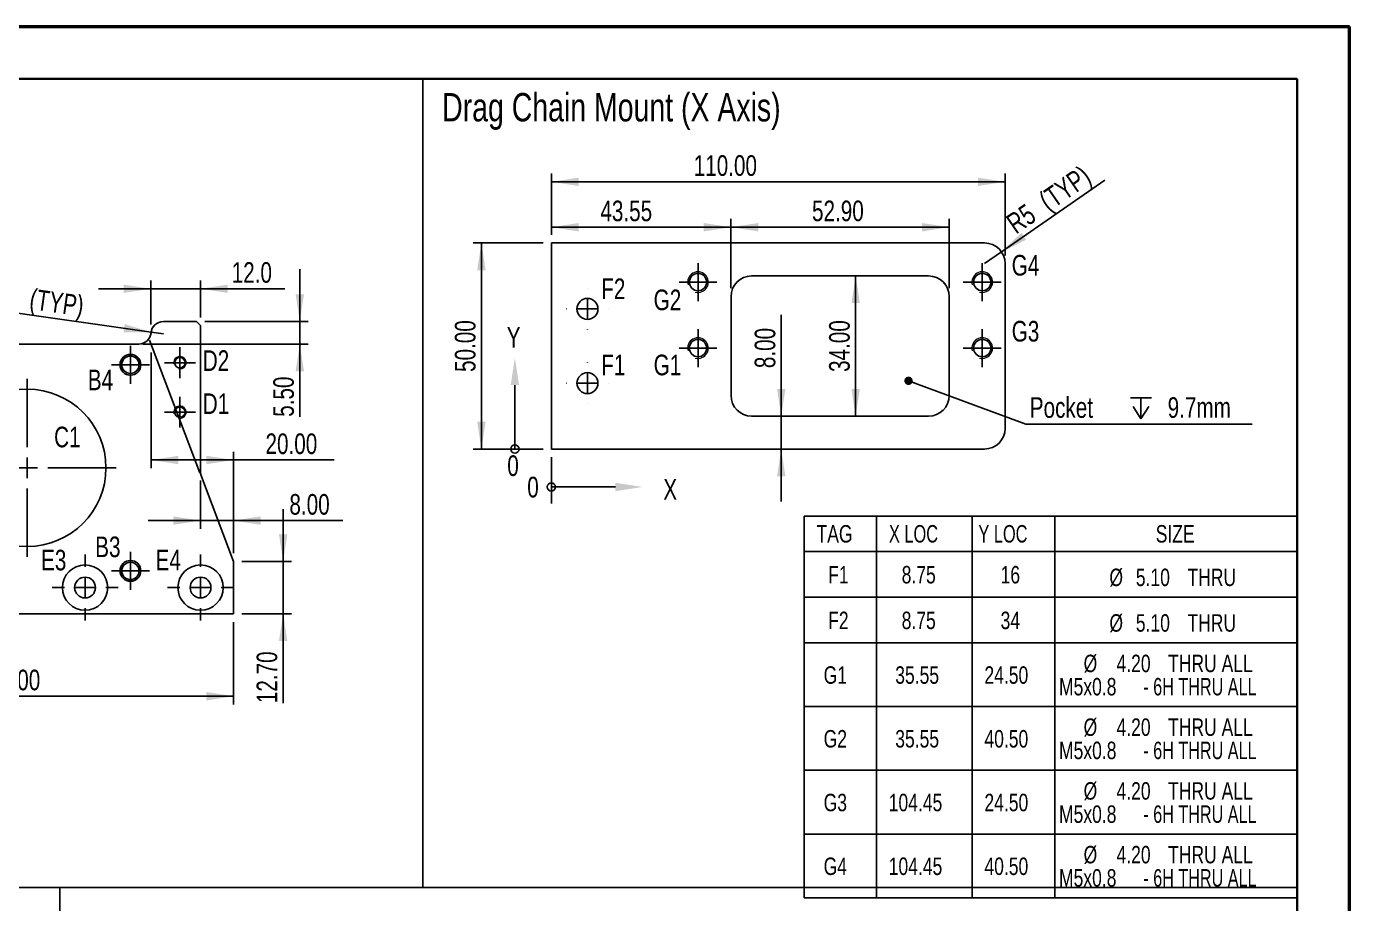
# Model space of a CAD drawing. Header units: millimetres. Extents: x 0 to 279, y 0 to 216.
# Drawn here: x 119 to 279.4, y 109.5 to 215.9 of the extents above; entities that cross this region are included whole.
import ezdxf

# ---------------------------------------------------------------- set-up
doc = ezdxf.new("R2010")
doc.units = ezdxf.units.MM
doc.layers.add('DIM', color=1, linetype='Continuous')
doc.layers.add('PAGE_BORDER', color=7, linetype='Continuous')
doc.styles.add('SLDTEXTSTYLE0', font='TXT', dxfattribs={"width": 0.75})
doc.styles.add('SLDTEXTSTYLE1', font='TXT', dxfattribs={"width": 0.7})
doc.styles.add('SLDTEXTSTYLE2', font='TXT', dxfattribs={"width": 0.692308})
doc.dimstyles.new('SLDDIMSTYLE0', dxfattribs={"dimtxt": 2.5, "dimasz": 3.302, "dimexe": 0, "dimexo": 0.0625, "dimtad": 1, "dimlfac": 2, "dimrnd": 1e-09, "dimzin": 4, "dimdsep": 46, "dimtxsty": 'SLDTEXTSTYLE0', "dimsah": 1, "dimcen": 0.09, "dimadec": 0, "dimazin": 1, "dimtfac": 1, "dimtofl": 0, "dimtmove": 0, "dimatfit": 3, "dimfxl": 0, "dimfrac": 2, "dimtolj": 1, "dimtzin": 12, "dimarcsym": 0})
doc.dimstyles.new('SLDDIMSTYLE1', dxfattribs={"dimtxt": 2.5, "dimasz": 3.302, "dimexe": 0, "dimexo": 0.0625, "dimtad": 1, "dimlfac": 2, "dimrnd": 1e-09, "dimzin": 4, "dimdsep": 46, "dimtxsty": 'SLDTEXTSTYLE0', "dimsah": 1, "dimcen": 0.09, "dimadec": 0, "dimazin": 1, "dimtfac": 1, "dimtmove": 0, "dimatfit": 0, "dimfxl": 0, "dimfrac": 2, "dimtolj": 1, "dimtzin": 12, "dimarcsym": 0})
doc.dimstyles.new('SLDDIMSTYLE2', dxfattribs={"dimtxt": 2.5, "dimasz": 3.302, "dimexe": 0, "dimexo": 0.0625, "dimtad": 1, "dimdec": 1, "dimlfac": 2, "dimrnd": 1e-09, "dimzin": 4, "dimdsep": 46, "dimtxsty": 'SLDTEXTSTYLE0', "dimsah": 1, "dimcen": 0.09, "dimadec": 0, "dimazin": 1, "dimtfac": 1, "dimtdec": 1, "dimtmove": 0, "dimatfit": 0, "dimfxl": 0, "dimfrac": 2, "dimtolj": 1, "dimtzin": 12, "dimarcsym": 0})
doc.dimstyles.new('SLDDIMSTYLE3', dxfattribs={"dimtxt": 2.5, "dimasz": 3.302, "dimexe": 0, "dimexo": 0.0625, "dimtad": 1, "dimdec": 0, "dimlfac": 2, "dimrnd": 1e-09, "dimzin": 12, "dimdsep": 46, "dimtxsty": 'SLDTEXTSTYLE0', "dimsah": 1, "dimcen": 0, "dimadec": 0, "dimazin": 3, "dimtfac": 1, "dimtdec": 0, "dimtofl": 0, "dimtmove": 0, "dimatfit": 3, "dimfxl": 0, "dimfrac": 2, "dimtolj": 1, "dimtzin": 12, "dimarcsym": 0})
doc.dimstyles.new('SLDDIMSTYLE4', dxfattribs={"dimtxt": 2.5, "dimasz": 3.302, "dimexe": 0, "dimexo": 0.0625, "dimtad": 1, "dimlfac": 2, "dimrnd": 1e-09, "dimzin": 12, "dimdsep": 46, "dimtxsty": 'SLDTEXTSTYLE0', "dimsah": 1, "dimcen": 0.09, "dimadec": 0, "dimazin": 3, "dimtfac": 1, "dimtofl": 0, "dimtmove": 0, "dimatfit": 3, "dimfxl": 0, "dimfrac": 2, "dimtolj": 1, "dimtzin": 12, "dimarcsym": 0})
doc.dimstyles.new('SLDDIMSTYLE5', dxfattribs={"dimtxt": 0.18, "dimasz": 1.016, "dimexe": 0, "dimexo": 0.0625, "dimgap": 0, "dimtad": 0, "dimtih": 1, "dimtoh": 1, "dimdec": 0, "dimrnd": 1e-09, "dimzin": 0, "dimdsep": 46, "dimtxsty": 'Standard', "dimblk1": 'DOT', "dimblk2": 'DOT', "dimsah": 1, "dimcen": 0.09, "dimadec": 0, "dimazin": 0, "dimtfac": 1.016, "dimtdec": 0, "dimtofl": 0, "dimtmove": 0, "dimatfit": 3, "dimldrblk": 'DOT', "dimfxl": 0, "dimfrac": 2, "dimtolj": 1, "dimtzin": 0, "dimarcsym": 0})

# ---------------------------------------------------------------- blocks, each defined once
blk = doc.blocks.new('SW_TABLEANNOTATION_1')
at = {"layer": 'PAGE_BORDER', "color": 0}
for p, q in [((0, 0), (0, -46.29)), ((59.75, 0), (0, 0)), ((8.75, 0), (8.75, -4.3)), ((20.35, 0), (20.35, -4.3)), ((30.39, 0), (30.39, -4.3)), ((59.75, -46.29), (59.75, 0)), ((0, -4.3), (59.75, -4.3)), ((8.75, -4.3), (8.75, -46.29)), ((20.35, -4.3), (20.35, -46.29)), ((30.39, -4.3), (30.39, -46.29)), ((0, -9.83), (59.75, -9.83)), ((0, -15.37), (59.75, -15.37)), ((0, -23.1), (59.75, -23.1)), ((0, -30.83), (59.75, -30.83)), ((0, -38.56), (59.75, -38.56)), ((0, -46.29), (59.75, -46.29))]:
    blk.add_line(p, q, dxfattribs=at)
at = {"layer": 'PAGE_BORDER', "color": 0, "attachment_point": 1}
for s, insert, char_height, style in [('TAG', (1.5, -1.09), 2.117, 'SLDTEXTSTYLE0'), ('X LOC', (10.28, -1.09), 2.117, 'SLDTEXTSTYLE1'), ('Y LOC', (21.12, -1.09), 2.117, 'SLDTEXTSTYLE1'), ('SIZE', (42.61, -1.09), 2.117, 'SLDTEXTSTYLE0'), ('F1', (2.91, -6.05), 2.117, 'SLDTEXTSTYLE0'), ('8.75', (11.82, -6.05), 2.117, 'SLDTEXTSTYLE0'), ('16', (23.81, -6.05), 2.117, 'SLDTEXTSTYLE0'), ('%%c', (37, -6.37), 2.117, 'SLDTEXTSTYLE0'), ('5.10', (40.2, -6.37), 2.117, 'SLDTEXTSTYLE0'), ('THRU', (46.46, -6.37), 2.117, 'SLDTEXTSTYLE0'), ('F2', (2.91, -11.59), 2.117, 'SLDTEXTSTYLE0'), ('8.75', (11.82, -11.59), 2.117, 'SLDTEXTSTYLE0'), ('34', (23.81, -11.59), 2.117, 'SLDTEXTSTYLE0'), ('%%c', (37, -11.9), 2.117, 'SLDTEXTSTYLE0'), ('5.10', (40.2, -11.9), 2.117, 'SLDTEXTSTYLE0'), ('THRU', (46.46, -11.9), 2.117, 'SLDTEXTSTYLE0'), ('%%c', (33.87, -16.81), 2.117, 'SLDTEXTSTYLE0'), ('4.20', (37.86, -16.81), 2.117, 'SLDTEXTSTYLE0'), ('THRU ALL', (44.11, -16.81), 2.117, 'SLDTEXTSTYLE0'), ('G1', (2.36, -18.22), 2.117, 'SLDTEXTSTYLE0'), ('35.55', (11.04, -18.22), 2.117, 'SLDTEXTSTYLE0'), ('24.50', (21.85, -18.22), 2.117, 'SLDTEXTSTYLE0'), ('M5x0.8', (30.89, -19.63), 2.117, 'SLDTEXTSTYLE0'), ('- 6H THRU ALL', (41.11, -19.63), 2.1167, 'SLDTEXTSTYLE2'), ('%%c', (33.87, -24.54), 2.117, 'SLDTEXTSTYLE0'), ('4.20', (37.86, -24.54), 2.117, 'SLDTEXTSTYLE0'), ('THRU ALL', (44.11, -24.54), 2.117, 'SLDTEXTSTYLE0'), ('G2', (2.36, -25.95), 2.117, 'SLDTEXTSTYLE0'), ('35.55', (11.04, -25.95), 2.117, 'SLDTEXTSTYLE0'), ('40.50', (21.85, -25.95), 2.117, 'SLDTEXTSTYLE0'), ('M5x0.8', (30.89, -27.36), 2.117, 'SLDTEXTSTYLE0'), ('- 6H THRU ALL', (41.11, -27.36), 2.1167, 'SLDTEXTSTYLE2'), ('G3', (2.36, -33.68), 2.117, 'SLDTEXTSTYLE0'), ('104.45', (10.25, -33.68), 2.117, 'SLDTEXTSTYLE0'), ('24.50', (21.85, -33.68), 2.117, 'SLDTEXTSTYLE0'), ('%%c', (33.87, -32.27), 2.117, 'SLDTEXTSTYLE0'), ('4.20', (37.86, -32.27), 2.117, 'SLDTEXTSTYLE0'), ('THRU ALL', (44.11, -32.27), 2.117, 'SLDTEXTSTYLE0'), ('M5x0.8', (30.89, -35.09), 2.117, 'SLDTEXTSTYLE0'), ('- 6H THRU ALL', (41.11, -35.09), 2.1167, 'SLDTEXTSTYLE2'), ('%%c', (33.87, -40), 2.117, 'SLDTEXTSTYLE0'), ('4.20', (37.86, -40), 2.117, 'SLDTEXTSTYLE0'), ('THRU ALL', (44.11, -40), 2.117, 'SLDTEXTSTYLE0'), ('G4', (2.36, -41.41), 2.117, 'SLDTEXTSTYLE0'), ('104.45', (10.25, -41.41), 2.117, 'SLDTEXTSTYLE0'), ('40.50', (21.85, -41.41), 2.117, 'SLDTEXTSTYLE0'), ('M5x0.8', (30.89, -42.82), 2.117, 'SLDTEXTSTYLE0'), ('- 6H THRU ALL', (41.11, -42.82), 2.1167, 'SLDTEXTSTYLE2')]:
    blk.add_mtext(s, dxfattribs=dict(at, insert=insert, char_height=char_height, style=style))
blk = doc.blocks.new('_D')
at = {"layer": 'DIM'}
for p, q in [((134.14, 176.37), (134.14, 162.32)), ((144.14, 152.02), (144.14, 164.32)), ((134.14, 163.32), (144.14, 163.32)), ((144.14, 163.32), (156.33, 163.32))]:
    blk.add_line(p, q, dxfattribs=at)
for points in [[(134.14, 163.32), (137.44, 162.81), (137.44, 163.83)], [(144.14, 163.32), (140.84, 163.83), (140.84, 162.81)]]:
    blk.add_solid(points, dxfattribs=at)
at = {"layer": 'DIM', "insert": (148.01, 166.54), "char_height": 2.5, "attachment_point": 1, "style": 'SLDTEXTSTYLE0'}
blk.add_mtext('20.00', dxfattribs=at)
blk = doc.blocks.new('_D_4')
at = {"layer": 'DIM'}
for p, q in [((94.14, 143.67), (94.14, 133.67)), ((144.14, 143.67), (144.14, 133.67)), ((94.14, 134.67), (144.14, 134.67))]:
    blk.add_line(p, q, dxfattribs=at)
for points in [[(94.14, 134.67), (97.44, 134.16), (97.44, 135.18)], [(144.14, 134.67), (140.84, 135.18), (140.84, 134.16)]]:
    blk.add_solid(points, dxfattribs=at)
at = {"layer": 'DIM', "insert": (113.04, 137.89), "char_height": 2.5, "attachment_point": 1, "style": 'SLDTEXTSTYLE0'}
blk.add_mtext('100.00', dxfattribs=at)
blk = doc.blocks.new('_D_5')
at = {"layer": 'DIM'}
for p, q in [((140.14, 160.84), (140.14, 154.97)), ((140.14, 155.97), (133.79, 155.97)), ((144.14, 155.97), (140.14, 155.97)), ((144.14, 152.02), (144.14, 156.97)), ((144.14, 155.97), (157.37, 155.97))]:
    blk.add_line(p, q, dxfattribs=at)
for points in [[(140.14, 155.97), (136.84, 156.48), (136.84, 155.46)], [(144.14, 155.97), (147.44, 155.46), (147.44, 156.48)]]:
    blk.add_solid(points, dxfattribs=at)
at = {"layer": 'DIM', "insert": (150.91, 159.19), "char_height": 2.5, "attachment_point": 1, "style": 'SLDTEXTSTYLE0'}
blk.add_mtext('8.00', dxfattribs=at)
blk = doc.blocks.new('_D_6')
at = {"layer": 'DIM'}
for p, q in [((152.17, 180.12), (152.17, 186.47)), ((140.64, 180.12), (153.17, 180.12)), ((152.17, 177.37), (152.17, 180.12)), ((133.64, 177.37), (153.17, 177.37)), ((152.17, 177.37), (152.17, 168.56))]:
    blk.add_line(p, q, dxfattribs=at)
for points in [[(152.17, 180.12), (152.68, 183.42), (151.66, 183.42)], [(152.17, 177.37), (151.66, 174.07), (152.68, 174.07)]]:
    blk.add_solid(points, dxfattribs=at)
at = {"layer": 'DIM', "insert": (148.95, 168.56), "char_height": 2.5, "attachment_point": 1, "rotation": 90, "style": 'SLDTEXTSTYLE0'}
blk.add_mtext('5.50', dxfattribs=at)
blk = doc.blocks.new('_D_7')
at = {"layer": 'DIM'}
for p, q in [((134.13, 179.75), (134.13, 185.08)), ((140.14, 180.62), (140.14, 185.08)), ((134.13, 184.08), (127.78, 184.08)), ((140.14, 184.08), (134.13, 184.08)), ((140.14, 184.08), (150.37, 184.08))]:
    blk.add_line(p, q, dxfattribs=at)
for points in [[(134.13, 184.08), (130.83, 184.59), (130.83, 183.58)], [(140.14, 184.08), (143.44, 183.58), (143.44, 184.59)]]:
    blk.add_solid(points, dxfattribs=at)
at = {"layer": 'DIM', "insert": (143.91, 187.31), "char_height": 2.5, "attachment_point": 1, "style": 'SLDTEXTSTYLE0'}
blk.add_mtext('12.0', dxfattribs=at)
blk = doc.blocks.new('_D_8')
at = {"layer": 'DIM'}
for p, q in [((150.15, 151.02), (150.15, 157.37)), ((145.14, 151.02), (151.15, 151.02)), ((150.15, 144.67), (150.15, 151.02)), ((145.14, 144.67), (151.15, 144.67)), ((150.15, 144.67), (150.15, 133.83))]:
    blk.add_line(p, q, dxfattribs=at)
for points in [[(150.15, 151.02), (150.66, 154.32), (149.64, 154.32)], [(150.15, 144.67), (149.64, 141.37), (150.66, 141.37)]]:
    blk.add_solid(points, dxfattribs=at)
at = {"layer": 'DIM', "insert": (146.93, 133.83), "char_height": 2.5, "attachment_point": 1, "rotation": 90, "style": 'SLDTEXTSTYLE0'}
blk.add_mtext('12.70', dxfattribs=at)
blk = doc.blocks.new('_D_9')
at = {"layer": 'DIM'}
for q in [(114.44, 181.62), (135.63, 178.62)]:
    blk.add_line((134.14, 178.83), q, dxfattribs=at)
blk.add_solid([(134.14, 178.83), (130.95, 179.8), (130.8, 178.79)], dxfattribs=at)
at = {"layer": 'DIM', "char_height": 2.5, "attachment_point": 1, "rotation": 351.9474, "style": 'SLDTEXTSTYLE0'}
for s, insert in [('R3', (114.88, 184.79)), ('(TYP)', (119.65, 184.12))]:
    blk.add_mtext(s, dxfattribs=dict(at, insert=insert))
blk = doc.blocks.new('SW_CENTERMARKSYMBOL_0')
at = {"layer": 'DIM', "color": 0}
for p, q in [((0, 2.5), (0, 4)), ((-2.5, 0), (-4, 0)), ((0, 0), (-1.25, 0)), ((0, 0), (0, 1.25)), ((0, 0), (0, -1.25)), ((0, 0), (1.25, 0)), ((2.5, 0), (4, 0)), ((0, -2.5), (0, -4))]:
    blk.add_line(p, q, dxfattribs=at)
blk = doc.blocks.new('SW_CENTERMARKSYMBOL_2')
at = {"layer": 'DIM', "color": 0}
for p, q in [((0, 2.5), (0, 4)), ((0, 0), (-1.25, 0)), ((0, 0), (0, 1.25)), ((0, 0), (0, -1.25)), ((0, 0), (1.25, 0)), ((2.5, 0), (4, 0)), ((-2.5, 0), (-4, 0)), ((0, -2.5), (0, -4))]:
    blk.add_line(p, q, dxfattribs=at)
blk = doc.blocks.new('SW_CENTERMARKSYMBOL_4')
at = {"layer": 'DIM', "color": 0}
for p, q in [((0, 2.5), (0, 10.7875)), ((0, 0), (-1.25, 0)), ((0, 0), (0, 1.25)), ((0, 0), (0, -1.25)), ((0, 0), (1.25, 0)), ((2.5, 0), (10.7875, 0)), ((-2.5, 0), (-10.7875, 0)), ((0, -2.5), (0, -10.7875))]:
    blk.add_line(p, q, dxfattribs=at)
blk = doc.blocks.new('SW_CENTERMARKSYMBOL_5')
at = {"layer": 'DIM', "color": 0}
for p, q in [((0, 1.25), (0, 2.3)), ((-1.25, 0), (-2.3, 0)), ((0, 0), (-1.25, 0)), ((0, 0), (0, 1.25)), ((0, 0), (0, -1.25)), ((0, 0), (1.25, 0)), ((1.25, 0), (2.3, 0)), ((0, -1.25), (0, -2.3))]:
    blk.add_line(p, q, dxfattribs=at)
blk = doc.blocks.new('SW_CENTERMARKSYMBOL_8')
at = {"layer": 'DIM', "color": 0}
for p, q in [((0, 1.25), (0, 2.3)), ((-1.25, 0), (-2.3, 0)), ((0, 0), (-1.25, 0)), ((0, 0), (0, 1.25)), ((0, 0), (0, -1.25)), ((0, 0), (1.25, 0)), ((1.25, 0), (2.3, 0)), ((0, -1.25), (0, -2.3))]:
    blk.add_line(p, q, dxfattribs=at)
blk = doc.blocks.new('SW_CENTERMARKSYMBOL_9')
at = {"layer": 'DIM', "color": 0}
for p, q in [((0, 1.25), (0, 1.875)), ((-1.25, 0), (-1.875, 0)), ((0, 0), (-1.25, 0)), ((0, 0), (0, 1.25)), ((0, 0), (0, -1.25)), ((0, 0), (1.25, 0)), ((1.25, 0), (1.875, 0)), ((0, -1.25), (0, -1.875))]:
    blk.add_line(p, q, dxfattribs=at)
blk = doc.blocks.new('SW_CENTERMARKSYMBOL_10')
at = {"layer": 'DIM', "color": 0}
for p, q in [((0, 1.25), (0, 1.875)), ((-1.25, 0), (-1.875, 0)), ((0, 0), (-1.25, 0)), ((0, 0), (0, 1.25)), ((0, 0), (0, -1.25)), ((0, 0), (1.25, 0)), ((1.25, 0), (1.875, 0)), ((0, -1.25), (0, -1.875))]:
    blk.add_line(p, q, dxfattribs=at)
blk = doc.blocks.new('_D_10')
at = {"layer": 'DIM'}
for p, q in [((182.66, 190.64), (182.66, 198.06)), ((237.66, 188.14), (237.66, 198.06)), ((182.66, 197.06), (237.66, 197.06))]:
    blk.add_line(p, q, dxfattribs=at)
for points in [[(182.66, 197.06), (185.96, 196.55), (185.96, 197.56)], [(237.66, 197.06), (234.35, 197.56), (234.35, 196.55)]]:
    blk.add_solid(points, dxfattribs=at)
at = {"layer": 'DIM', "insert": (199.91, 200.28), "char_height": 2.5, "attachment_point": 1, "style": 'SLDTEXTSTYLE0'}
blk.add_mtext('110.00', dxfattribs=at)
blk = doc.blocks.new('_D_11')
at = {"layer": 'DIM'}
for p, q in [((181.66, 189.64), (173.18, 189.64)), ((174.18, 189.64), (174.18, 164.64)), ((181.66, 164.64), (173.18, 164.64))]:
    blk.add_line(p, q, dxfattribs=at)
for points in [[(174.18, 189.64), (173.67, 186.34), (174.69, 186.34)], [(174.18, 164.64), (174.69, 167.95), (173.67, 167.95)]]:
    blk.add_solid(points, dxfattribs=at)
at = {"layer": 'DIM', "insert": (170.96, 174), "char_height": 2.5, "attachment_point": 1, "rotation": 90, "style": 'SLDTEXTSTYLE0'}
blk.add_mtext('50.00', dxfattribs=at)
blk = doc.blocks.new('_D_12')
at = {"layer": 'DIM'}
blk.add_line((219.54, 185.64), (219.54, 168.64), dxfattribs=at)
for points in [[(219.54, 185.64), (219.03, 182.34), (220.05, 182.34)], [(219.54, 168.64), (220.05, 171.95), (219.03, 171.95)]]:
    blk.add_solid(points, dxfattribs=at)
at = {"layer": 'DIM', "insert": (216.32, 174), "char_height": 2.5, "attachment_point": 1, "rotation": 90, "style": 'SLDTEXTSTYLE0'}
blk.add_mtext('34.00', dxfattribs=at)
blk = doc.blocks.new('_D_13')
at = {"layer": 'DIM'}
for p, q in [((204.43, 184.14), (204.43, 192.55)), ((230.88, 184.14), (230.88, 192.55)), ((204.43, 191.55), (230.88, 191.55))]:
    blk.add_line(p, q, dxfattribs=at)
for points in [[(204.43, 191.55), (207.73, 191.04), (207.73, 192.06)], [(230.88, 191.55), (227.58, 192.06), (227.58, 191.04)]]:
    blk.add_solid(points, dxfattribs=at)
at = {"layer": 'DIM', "insert": (214.25, 194.78), "char_height": 2.5, "attachment_point": 1, "style": 'SLDTEXTSTYLE0'}
blk.add_mtext('52.90', dxfattribs=at)
blk = doc.blocks.new('_D_14')
at = {"layer": 'DIM'}
for p, q in [((182.66, 190.64), (182.66, 192.55)), ((204.43, 184.14), (204.43, 192.55)), ((204.43, 191.55), (182.66, 191.55))]:
    blk.add_line(p, q, dxfattribs=at)
for points in [[(182.66, 191.55), (185.96, 191.04), (185.96, 192.06)], [(204.43, 191.55), (201.13, 192.06), (201.13, 191.04)]]:
    blk.add_solid(points, dxfattribs=at)
at = {"layer": 'DIM', "insert": (188.6, 194.78), "char_height": 2.5, "attachment_point": 1, "style": 'SLDTEXTSTYLE0'}
blk.add_mtext('43.55', dxfattribs=at)
blk = doc.blocks.new('_D_15')
at = {"layer": 'DIM'}
for p, q in [((210.52, 168.64), (210.52, 180.93)), ((210.52, 168.64), (210.52, 164.64)), ((210.52, 164.64), (210.52, 158.29))]:
    blk.add_line(p, q, dxfattribs=at)
for points in [[(210.52, 168.64), (211.03, 171.95), (210.01, 171.95)], [(210.52, 164.64), (210.01, 161.34), (211.03, 161.34)]]:
    blk.add_solid(points, dxfattribs=at)
at = {"layer": 'DIM', "insert": (207.3, 174.46), "char_height": 2.5, "attachment_point": 1, "rotation": 90, "style": 'SLDTEXTSTYLE0'}
blk.add_mtext('8.00', dxfattribs=at)
blk = doc.blocks.new('_D_16')
at = {"layer": 'DIM'}
for q in [(249.74, 197.26), (235.16, 187.14)]:
    blk.add_line((237.21, 188.57), q, dxfattribs=at)
blk.add_solid([(237.21, 188.57), (240.21, 190.03), (239.63, 190.87)], dxfattribs=at)
at = {"layer": 'DIM', "char_height": 2.5, "attachment_point": 1, "rotation": 34.7413, "style": 'SLDTEXTSTYLE0'}
for s, insert in [('(TYP)', (241.5, 195.43)), ('R5', (237.55, 192.69))]:
    blk.add_mtext(s, dxfattribs=dict(at, insert=insert))
blk = doc.blocks.new('SW_SYMBOL_HOLE_DEPTH')
at = {"layer": 'PAGE_BORDER', "color": 0}
for p, q in [((0, 875), (800, 875)), ((100, 555), (400, 75)), ((400, 875), (400, 75)), ((700, 555), (400, 75))]:
    blk.add_line(p, q, dxfattribs=at)
blk = doc.blocks.new('SW_NOTE_0')
at = {"layer": 'DIM', "color": 0}
blk.add_line((27.45, 0), (0, 0), dxfattribs=at)
at = {"layer": 'DIM', "color": 0, "xscale": 0.003193359375, "yscale": 0.003193359375, "zscale": 0.003193359375}
blk.add_blockref('SW_SYMBOL_HOLE_DEPTH', (12.69, 0.41), dxfattribs=at)
at = {"layer": 'DIM', "color": 0, "char_height": 2.5, "attachment_point": 1, "style": 'SLDTEXTSTYLE0'}
for s, insert in [('Pocket', (0.49, 3.29)), ('9.7mm', (17.2, 3.29))]:
    blk.add_mtext(s, dxfattribs=dict(at, insert=insert))
blk = doc.blocks.new('_DOT')
at = {"color": 0, "linetype": 'ByBlock', "lineweight": -2}
blk.add_line((-0.5, 0), (-1, 0), dxfattribs=at)
at = {"color": 0, "linetype": 'ByBlock', "const_width": 0.5}
blk.add_lwpolyline([(-0.25, 0, 1), (0.25, 0, 1)], format="xyb", close=True, dxfattribs=at)
blk = doc.blocks.new('SW_CENTERMARKSYMBOL_11')
at = {"layer": 'DIM', "color": 0}
for p, q in [((0, 1.25), (0, 2.3)), ((-1.25, 0), (-2.3, 0)), ((0, 0), (-1.25, 0)), ((0, 0), (0, 1.25)), ((0, 0), (0, -1.25)), ((0, 0), (1.25, 0)), ((1.25, 0), (2.3, 0)), ((0, -1.25), (0, -2.3))]:
    blk.add_line(p, q, dxfattribs=at)
blk = doc.blocks.new('SW_CENTERMARKSYMBOL_12')
at = {"layer": 'DIM', "color": 0}
for p, q in [((0, 1.25), (0, 2.3)), ((-1.25, 0), (-2.3, 0)), ((0, 0), (-1.25, 0)), ((0, 0), (0, 1.25)), ((0, 0), (0, -1.25)), ((0, 0), (1.25, 0)), ((1.25, 0), (2.3, 0)), ((0, -1.25), (0, -2.3))]:
    blk.add_line(p, q, dxfattribs=at)
blk = doc.blocks.new('SW_CENTERMARKSYMBOL_13')
at = {"layer": 'DIM', "color": 0}
for p, q in [((0, 1.25), (0, 2.3)), ((-1.25, 0), (-2.3, 0)), ((0, 0), (-1.25, 0)), ((0, 0), (0, 1.25)), ((0, 0), (0, -1.25)), ((0, 0), (1.25, 0)), ((1.25, 0), (2.3, 0)), ((0, -1.25), (0, -2.3))]:
    blk.add_line(p, q, dxfattribs=at)
blk = doc.blocks.new('SW_CENTERMARKSYMBOL_14')
at = {"layer": 'DIM', "color": 0}
for p, q in [((0, 1.25), (0, 2.3)), ((-1.25, 0), (-2.3, 0)), ((0, 0), (-1.25, 0)), ((0, 0), (0, 1.25)), ((0, 0), (0, -1.25)), ((0, 0), (1.25, 0)), ((1.25, 0), (2.3, 0)), ((0, -1.25), (0, -2.3))]:
    blk.add_line(p, q, dxfattribs=at)
blk = doc.blocks.new('SW_CENTERMARKSYMBOL_15')
at = {"layer": 'DIM', "color": 0}
for p, q in [((0, 2.5), (0, 2.525)), ((-2.5, 0), (-2.525, 0)), ((0, 0), (-1.25, 0)), ((0, 0), (0, 1.25)), ((0, 0), (0, -1.25)), ((0, 0), (1.25, 0)), ((2.5, 0), (2.525, 0)), ((0, -2.5), (0, -2.525))]:
    blk.add_line(p, q, dxfattribs=at)
blk = doc.blocks.new('SW_CENTERMARKSYMBOL_16')
at = {"layer": 'DIM', "color": 0}
for p, q in [((0, 2.5), (0, 2.525)), ((-2.5, 0), (-2.525, 0)), ((0, 0), (-1.25, 0)), ((0, 0), (0, 1.25)), ((0, 0), (0, -1.25)), ((0, 0), (1.25, 0)), ((2.5, 0), (2.525, 0)), ((0, -2.5), (0, -2.525))]:
    blk.add_line(p, q, dxfattribs=at)
blk = doc.blocks.new('SW_DATUMORIGIN_1')
at = {"layer": 'DIM', "color": 0}
for p, q in [((-4.42, 1), (-4.42, 8.77)), ((-1, 1), (-6.42, 1)), ((0, 0), (0, -5.59)), ((0, -3.59), (7.77, -3.59))]:
    blk.add_line(p, q, dxfattribs=at)
for centre in [(-4.42, 1), (0, -3.59)]:
    blk.add_circle(centre, 0.5, dxfattribs=at)
for points in [[(-4.42, 12.07), (-4.93, 8.77), (-3.91, 8.77)], [(11.07, -3.59), (7.77, -3.09), (7.77, -4.1)]]:
    blk.add_solid(points, dxfattribs=at)
at = {"layer": 'DIM', "color": 0, "char_height": 2.5, "attachment_point": 1, "style": 'SLDTEXTSTYLE0'}
for s, insert in [('Y', (-5.41, 15.81)), ('0', (-5.34, 0.24)), ('0', (-2.92, -2.36)), ('X', (13.57, -2.64))]:
    blk.add_mtext(s, dxfattribs=dict(at, insert=insert))

msp = doc.modelspace()

# ---------------------------------------------------------------- linework, layer by layer
at = {"color": 7, "linetype": 'Continuous', "lineweight": 50}
for p in [(0, 215.9), (279.4, 0)]:
    msp.add_line(p, (279.4, 215.9), dxfattribs=at)
at = {"color": 7, "linetype": 'Continuous', "lineweight": 25}
for p, q in [((182.655902, 189.643161), (182.655902, 164.643161)), ((235.1559, 189.643161), (182.655902, 189.643161)), ((237.655902, 187.143161), (237.655902, 167.143161)), ((228.380901, 185.643162), (206.930901, 185.643162)), ((204.430902, 183.143161), (204.430902, 171.143161)), ((230.880902, 171.143161), (230.880902, 183.143161)), ((139.639772, 180.120494), (135.629336, 180.120494)), ((140.139771, 179.620493), (139.639772, 180.120494)), ((140.139771, 161.835553), (140.139771, 179.620493)), ((132.639771, 177.370493), (104.139771, 177.370493)), ((206.930901, 168.643161), (228.380901, 168.643161)), ((235.1559, 164.643161), (182.655902, 164.643161)), ((144.139771, 151.020493), (140.237366, 161.303331)), ((144.139771, 144.670494), (144.139771, 151.020493)), ((94.139771, 144.670494), (144.139771, 144.670494))]:
    msp.add_line(p, q, dxfattribs=at)
for centre, radius in [((200.430902, 184.893161), 1.05), ((234.880902, 184.893161), 1.05), ((187.030902, 181.643161), 1.275), ((200.430902, 176.893161), 1.05), ((234.880902, 176.893161), 1.05), ((131.639771, 174.870494), 1.2625), ((131.639771, 174.870494), 1.05), ((137.639771, 175.120494), 0.625), ((187.030902, 172.643161), 1.275), ((119.139771, 162.370494), 9.5375), ((137.639771, 169.120494), 0.625), ((131.639771, 149.870494), 1.2625), ((131.639771, 149.870494), 1.05), ((126.139771, 147.845494), 2.75), ((140.139771, 147.845494), 2.75), ((126.139771, 147.845494), 1.2625), ((140.139771, 147.845494), 1.2625)]:
    msp.add_circle(centre, radius, dxfattribs=at)
for centre, radius, start, end in [((235.155902, 187.143161), 2.5, 360, 90), ((206.930902, 183.143161), 2.5, 90, 180), ((228.380902, 183.143161), 2.5, 0, 90), ((135.629336, 178.620494), 1.5, 90, 175.21980815), ((132.639771, 178.870494), 1.5, 270, 355.21980815), ((206.930902, 171.143161), 2.5, 180, 270), ((228.380902, 171.143161), 2.5, 270, 0), ((235.155902, 167.143161), 2.5, 270, 0), ((141.639771, 161.835553), 1.5, 180, 200.78208637)]:
    msp.add_arc(centre, radius, start, end, dxfattribs=at)
at = {"color": 7, "linetype": 'Continuous', "lineweight": 18}
for centre, radius in [((200.430902, 184.893161), 1.25), ((234.880902, 184.893161), 1.25), ((200.430902, 176.893161), 1.25), ((234.880902, 176.893161), 1.25), ((131.639771, 174.870494), 1.25), ((137.639771, 175.120494), 0.75), ((137.639771, 169.120494), 0.75), ((131.639771, 149.870494), 1.25)]:
    msp.add_arc(centre, radius, 255, 195, dxfattribs=at)
at = {"layer": 'DIM'}
for p, q in [((133.139771, 177.370494), (134.639771, 177.370494)), ((140.059959, 161.770799), (133.962364, 177.837962))]:
    msp.add_line(p, q, dxfattribs=at)
at = {"layer": 'PAGE_BORDER', "lineweight": 35}
for p, q in [((6.35, 209.55), (273.05, 209.55)), ((273.05, 209.55), (273.05, 6.35))]:
    msp.add_line(p, q, dxfattribs=at)
at = {"layer": 'PAGE_BORDER'}
for p, q in [((167.091921, 111.471657), (167.091921, 209.578059)), ((73.391006, 111.471657), (272.978926, 111.471657)), ((123.087346, 30.707932), (123.087346, 111.471657))]:
    msp.add_line(p, q, dxfattribs=at)

# ---------------------------------------------------------------- block references
at = {"layer": 'DIM'}
for name, p in [('SW_CENTERMARKSYMBOL_13', (200.430902, 184.893161)), ('SW_CENTERMARKSYMBOL_12', (234.880902, 184.893161)), ('SW_CENTERMARKSYMBOL_15', (187.030902, 181.643161)), ('SW_DATUMORIGIN_1', (182.655902, 163.643161)), ('SW_CENTERMARKSYMBOL_14', (200.430902, 176.893161)), ('SW_CENTERMARKSYMBOL_11', (234.880902, 176.893161)), ('SW_CENTERMARKSYMBOL_5', (131.639771, 174.870494)), ('SW_CENTERMARKSYMBOL_9', (137.639771, 175.120494)), ('SW_CENTERMARKSYMBOL_16', (187.030902, 172.643161)), ('SW_CENTERMARKSYMBOL_4', (119.139771, 162.370494)), ('SW_CENTERMARKSYMBOL_10', (137.639771, 169.120494)), ('SW_NOTE_0', (240.154206, 167.64486)), ('SW_CENTERMARKSYMBOL_2', (126.139771, 147.845494)), ('SW_CENTERMARKSYMBOL_8', (131.639771, 149.870494)), ('SW_CENTERMARKSYMBOL_0', (140.139771, 147.845494))]:
    msp.add_blockref(name, p, dxfattribs=at)
at = {"layer": 'PAGE_BORDER'}
msp.add_blockref('SW_TABLEANNOTATION_1', (213.296574, 156.517042), dxfattribs=at)

# ---------------------------------------------------------------- texts
at = {"layer": 'DIM', "attachment_point": 1, "style": 'SLDTEXTSTYLE0'}
for s, insert, char_height in [('Drag Chain Mount (X Axis)', (169.42031, 207.824461), 3.43958333), ('G4', (238.451791, 188.18672), 2.5), ('F2', (188.701967, 185.333387), 2.5), ('G2', (195.053396, 183.989685), 2.5), ('G3', (238.451791, 180.18672), 2.5), ('D2', (140.404192, 176.624176), 2.5), ('F1', (188.701967, 176.095819), 2.5), ('G1', (195.053396, 176.095819), 2.5), ('B4', (126.476849, 174.283004), 2.5), ('D1', (140.404192, 171.399858), 2.5), ('C1', (122.385589, 167.359253), 2.5), ('B3', (127.36789, 154.035471), 2.5), ('E3', (120.804282, 152.431413), 2.5), ('E4', (134.688093, 152.431413), 2.5)]:
    msp.add_mtext(s, dxfattribs=dict(at, insert=insert, char_height=char_height))

# ---------------------------------------------------------------- dimensions: what is measured, and where the dimension line sits
at = {"layer": 'DIM'}
for base, p1, p2, angle, dimstyle, picture, middle in [((237.655902, 197.055288), (182.655902, 189.643161), (237.655902, 187.143161), 0, 'SLDDIMSTYLE0', '_D_10', (204.985635, 197.055288)), ((182.655902, 191.552547), (204.430902, 183.143161), (182.655902, 189.643161), 0, 'SLDDIMSTYLE4', '_D_14', (192.756659, 191.552547)), ((174.178219, 164.643161), (182.655902, 189.643161), (182.655902, 164.643161), 90, 'SLDDIMSTYLE0', '_D_11', (174.178219, 178.160126)), ((134.134554, 184.083815), (140.139771, 179.620494), (134.134554, 178.745494), 0, 'SLDDIMSTYLE2', '_D_7', (147.138, 184.083815)), ((152.169619, 180.120494), (132.639771, 177.370494), (139.639771, 180.120494), 90, 'SLDDIMSTYLE1', '_D_6', (152.169619, 171.792974)), ((219.5415, 168.643161), (228.380902, 185.643161), (228.380902, 168.643161), 90, 'SLDDIMSTYLE0', '_D_12', (219.5415, 178.160126)), ((210.521586, 164.643161), (206.930902, 168.643161), (235.155902, 164.643161), 90, 'SLDDIMSTYLE1', '_D_15', (210.521586, 177.696689)), ((144.139771, 163.318878), (134.139771, 177.370494), (144.139771, 151.020494), 0, 'SLDDIMSTYLE0', '_D', (152.169619, 163.318878)), ((140.139771, 155.967734), (144.139771, 151.020494), (140.139771, 161.835553), 0, 'SLDDIMSTYLE1', '_D_5', (154.139771, 155.967734)), ((150.151409, 151.020494), (144.139771, 144.670494), (144.139771, 151.020494), 90, 'SLDDIMSTYLE1', '_D_8', (150.151409, 137.983086))]:
    dim = msp.add_linear_dim(base=base, p1=p1, p2=p2, angle=angle, dimstyle=dimstyle, dxfattribs=at)
    dim.commit()
    dim.dimension.update_dxf_attribs({"geometry": picture, "text_midpoint": middle, "dimtype": 160})
for center, mpoint, picture, middle in [((235.155902, 187.143161), (237.210235, 188.567842), '_D_16', (244.694193, 193.757976)), ((135.629336, 178.620494), (134.144126, 178.830616), '_D_9', (120.556172, 180.753))]:
    dim = msp.add_radius_dim(center=center, mpoint=mpoint, text='<> (TYP)', dimstyle='SLDDIMSTYLE3', dxfattribs=at)
    dim.commit()
    dim.dimension.update_dxf_attribs({"geometry": picture, "text_midpoint": middle, "dimtype": 164})
for base, p1, p2, picture, middle in [((230.880902, 191.552547), (204.430902, 183.143161), (230.880902, 183.143161), '_D_13', (218.410971, 191.552547)), ((144.139771, 134.670494), (94.139771, 144.670494), (144.139771, 144.670494), '_D_4', (118.123124, 134.670494))]:
    dim = msp.add_linear_dim(base=base, p1=p1, p2=p2, dimstyle='SLDDIMSTYLE0', dxfattribs=at)
    dim.commit()
    dim.dimension.update_dxf_attribs({"geometry": picture, "text_midpoint": middle, "dimtype": 160})

# ---------------------------------------------------------------- leaders
msp.add_leader([(225.946591, 172.923316), (240.154206, 167.64486)], dimstyle='SLDDIMSTYLE5', dxfattribs=at)

doc.saveas('drawing.dxf')
